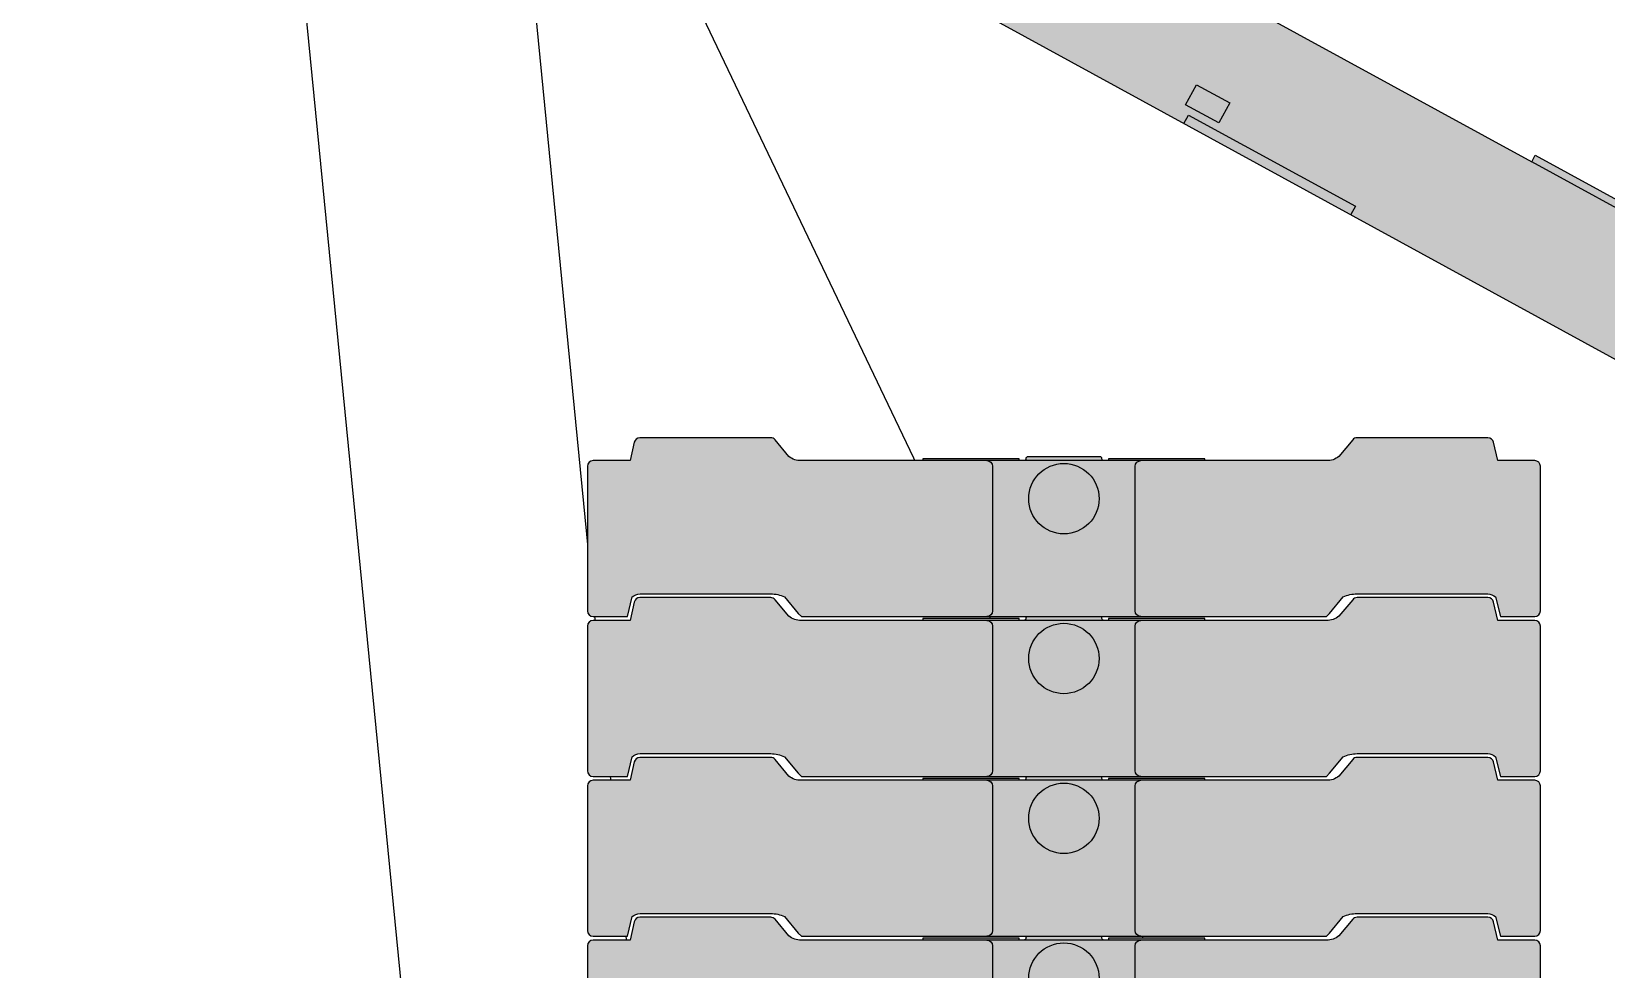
# Model space of a CAD drawing. Header units: millimetres. Extents: x -10000 to 17313, y -20500 to 26852.
# Drawn here: x -9214 to -5074, y 5241 to 7706 of the extents above; entities that cross this region are included whole.
import ezdxf
from ezdxf.enums import TextEntityAlignment as Align

# ---------------------------------------------------------------- set-up
doc = ezdxf.new("R2010")
doc.units = ezdxf.units.MM
doc.set_wipeout_variables(frame=1)
doc.layers.get('0').update_dxf_attribs({"color": 171})
doc.layers.add('Техника. Кран LR 1700', color=250, linetype='Continuous')
doc.layers.add('Техника. Кран LR 1700 Штриховка', color=7, linetype='Continuous', true_color=0xffd147)
doc.styles.add('arial', font='arial.ttf')

# ---------------------------------------------------------------- blocks, each defined once
blk = doc.blocks.new('LR 1700-1-20241005.12463')
at = {"color": 0, "linetype": 'ByBlock', "lineweight": -2, "transparency": 16777216}
blk.add_wipeout([(-1800.0225955509245, -174.99999999999818), (-1800.0225955509245, -215.0822947063334), (-1949.685073674963, -215.0822947063334), (-1949.685073674963, -174.99999999999818), (-9180.37864090479, -174.99999999999818), (-9180.378640904775, -194.99999976440085), (-9160.378640086985, -194.99999976440813), (-9160.378640086985, -220.9999997643472), (-9165.378640086987, -220.9999997643472), (-9165.378640086987, -229.8910331550096), (-9151.87665285723, -289.1764307915091), (-9151.87665285723, -289.1764307915091), (-9150.557764640076, -307.132802454812), (-9154.625592541193, -324.67200214028526), (-9163.713839110775, -340.2146699849782), (-9177.004131098387, -352.3612286879179), (-9193.299711861284, -360.0179118497035), (-9211.133206224886, -362.4952548262236), (-9228.898753846703, -359.57017924822776), (-9244.996612813735, -351.5060806552392), (-9257.977212291065, -339.02911040404706), (-9262.34016431401, -332.49999976433173), (-9279.660672389713, -302.4999997643363), (-9381.096607784202, -302.49999976435447), (-9398.417115859891, -332.49999976436084), (-9398.417115859891, -332.49999976436084), (-9409.657081093606, -346.5653448004732), (-9424.563918076556, -356.6627187463928), (-9441.795304443034, -361.8828790245043), (-9459.799598128508, -361.7557636154879), (-9476.955558750433, -356.2928189352888), (-9491.718336138763, -345.9859691147776), (-9502.758580124111, -331.7633194958089), (-9509.082145104607, -314.9055831300493), (-9510.119610302792, -296.93075585959923), (-9508.8806273167, -289.17643079163554), (-9495.378640086958, -229.8910331550578), (-9495.378640086958, -220.99999976437994), (-9500.378640086956, -220.99999976437994), (-9500.378640086972, -194.99999976443996), (-9480.378640904746, -194.99999976442905), (-9480.37864090476, -175.00000000009823), (-10658.227273911412, -175.00000000009823), (-10733.192592164181, -288.6094776599839), (-10733.192592164181, -288.6094776599839), (-10743.38870129134, -299.1706380179703), (-10756.708270198418, -305.3421721521663), (-10771.357329858827, -306.2928563825435), (-10785.36284649925, -301.894646169877), (-10796.838463043901, -292.73992201454803), (-10804.23856635876, -280.0617036708918), (-10806.566460812526, -265.5675787627706), (-10804.81773609508, -254.83963646146094), (-10780.306118301567, -175.00000000000455), (-10900.00000000003, -175.00000000000455), (-10900.00000000003, -237.50000000001182), (-10928, -237.50000000001182), (-10928, -255.5000000000109), (-10904.500000000015, -255.5000000000109), (-10904.5, -270.5000000000109), (-11142.5, -270.5000000000109), (-11142.500000000015, -255.5000000000109), (-11118, -255.5000000000109), (-11118, -237.50000000001182), (-11349.530162280586, -237.50000000001273), (-11349.5301622806, 237.49999999999454), (-10900.000000000044, 237.49999999999454), (-10900.00000000003, 211.99999999999363), (-10875.000000000015, 211.99999999999363), (-10875.000000000015, 219.99547383198296), (-10757.494588643822, 301.5312922453295), (-10754.02707132438, 297.2355317913798), (-10754.02707132438, 297.2355317913798), (-10745.5471119303, 301.8543019864401), (-10735.908430438601, 301.2724355571563), (-10728.045678810951, 295.66709111797354), (-10724.352798532826, 286.74490614502974), (-10725.954146536418, 277.222383684496), (-10732.362166607318, 269.99880920845135), (-10741.625833733673, 267.27351641462883), (-10749.77743087757, 269.227345053564), (-10749.77743087757, 269.227345053564), (-10771.21467290278, 248.30065740756345), (-10790.633900416025, 225.48892349123162), (-10807.870110819362, 200.98597157900622), (-10822.776850321387, 175.0000000001064), (-10822.776850321387, 175.0000000001064), (-8905.00000021761, 174.99999999999545), (-8905.00000021761, 220.00000000001), (-8890.000000217624, 220.00000000001), (-8890.00000021761, 229.99999999999727), (-8865.000000217624, 229.99999999999727), (-8865.000000217624, 220.00000000001), (-8850.00000021761, 220.00000000001), (-8850.00000021761, 174.99999999999818), (-7149.504835412066, 174.99999999999818), (-7149.504835412066, 195.0000000000182), (-5965.504835412067, 195.0000000000182), (-5965.504835412067, 175), (-1496.0948652052775, 175.0000000000009), (-1467.9602000000032, 280.00000000000273), (-1467.9602000000032, 305.0000000000018), (-1267.9602000000032, 305.0000000000018), (-1267.9602000000032, 280.0000000000018), (-1239.8255347947434, 175.0000000000009), (-1220.000000000001, 175.0000000000009), (-1220.000000000001, 225.00000000000364), (-1220.000000000001, 225.00000000000364), (-1217.306265632008, 239.43061137286622), (-1209.5878727702811, 251.91761105541445), (-1197.8843864206883, 260.77916603774247), (-1183.7721107534971, 264.82174255936025), (-1180.0000000000018, 265.00000000000637), (-860.0000000000018, 265.00000000000546), (-860.0000000000018, 265.00000000000546), (-845.5693886271374, 262.3062656320044), (-833.0823889445883, 254.58787277027295), (-824.2208339622612, 242.88438642067467), (-820.1782574406461, 228.77211075347986), (-820.0000000000018, 225.00000000000546), (-820.0000000000018, 175.0000000000009), (-840.0000000000018, 175.00000000000364), (-840.0000000000018, 225.00000000000364), (-840.0000000000018, 225.00000000000364), (-841.5224093497764, 232.6536686473064), (-845.8578643762703, 239.14213562373607), (-852.346331352699, 243.4775906502291), (-860.0000000000018, 245.00000000000546), (-1180.0000000000018, 245.00000000000273), (-1180.0000000000018, 245.00000000000273), (-1187.6536686473055, 243.47759065023183), (-1194.1421356237352, 239.1421356237397), (-1198.477590650231, 232.65366864730822), (-1200.0000000000018, 225.00000000000546), (-1200.0000000000018, 175.0000000000009), (-489.62903129356073, 175.0000000000009), (-489.62903129356073, 175.0000000000009), (-466.25026210449687, 177.29939188260414), (-443.7674421170759, 184.1094474799247), (-423.0421848942533, 195.16918368261668), (-404.86874857307885, 210.05475602988008), (-404.86874857307885, 210.05475602988008), (-304.76028272046915, 309.9452439701545), (-304.76028272046915, 309.9452439701545), (-284.89891712755616, 325.93626977292297), (-262.1072448701052, 337.369835496228), (-237.41435228835235, 343.7296944086738), (-211.93516935188018, 344.7286870662856), (-186.82012850040064, 340.3217070948458), (-163.20322048205617, 330.7077378264694), (-151.76921949809275, 323.7145409354698), (102.34617075309325, 148.07181140303965), (102.34617075309325, 148.07181140303965), (126.40953367370366, 128.14300525738508), (146.66421343604998, 104.35328694957843), (162.49994232183144, 77.41943390000506), (173.43959434099452, 48.15295541113301), (179.15356090159366, 17.43564212392812), (179.46968182256023, -13.807002082401596), (174.37843247080036, -44.633645258042634), (164.0332107356744, -74.11548944545757), (148.74571519438723, -101.3642550966797), (128.97655372284862, -125.55894468245606), (105.32136551187705, -145.97057911342654), (78.49287462845223, -161.98416167193045), (49.29941584306016, -173.1172076875364), (18.62057973384708, -179.03428166240428), (-12.619289126364492, -179.5571038470589), (-33.86460134842673, -176.7857142857183), (-52.67826876427171, -174.99999999999818), (-145.92275297011838, -174.99999999999818), (-145.92275297011838, -174.99999999999818), (-157.72197543940183, -176.17161952662173), (-169.06039126055384, -179.6407216959842), (-179.49519012100518, -185.2718242467081), (-188.61885155071104, -192.84501018862738), (-188.61885155071104, -192.84501018862738), (-237.30390141943826, -242.15498981139172), (-237.30390141943826, -242.15498981139172), (-251.7328712236449, -252.92418568802623), (-268.7072233389481, -258.92769463744025), (-286.69846097466143, -259.62491610535653), (-304.0865194119715, -254.9530670901704), (-319.30564866895475, -245.33283559091524), (-322.69609858059357, -242.15498981136625), (-371.38114844930624, -192.8450101886301), (-371.38114844930624, -192.8450101886301), (-380.5048098790121, -185.27182424670445), (-390.9396087394607, -179.64072169597966), (-402.27802456061454, -176.17161952661627), (-414.0772470298998, -174.99999999999818)], dxfattribs=at)
at = {"layer": 'Техника. Кран LR 1700 Штриховка', "transparency": 16777216}
h = blk.add_hatch(color=256, dxfattribs=at)
h.dxf.hatch_style = 1
edge = h.paths.add_edge_path()
edge.add_line((-414.077247029898, -174.9999999999964), (-1800.022595550923, -174.9999999999964))
edge.add_line((-1800.022595550923, -174.9999999999964), (-1800.022595550923, -215.0822947063334))
edge.add_line((-1800.022595550923, -215.0822947063334), (-1949.685073674962, -215.0822947063334))
edge.add_line((-1949.685073674962, -215.0822947063334), (-1949.685073674962, -174.9999999999964))
edge.add_line((-1949.685073674962, -174.9999999999964), (-9180.37864090479, -174.9999999999964))
edge.add_line((-9180.37864090479, -174.9999999999964), (-9180.378640904775, -194.9999997644009))
edge.add_line((-9180.378640904775, -194.9999997644009), (-9160.378640086987, -194.9999997644081))
edge.add_line((-9160.378640086987, -194.9999997644081), (-9160.378640086987, -220.9999997643463))
edge.add_line((-9160.378640086987, -220.9999997643463), (-9165.378640086987, -220.9999997643463))
edge.add_line((-9165.378640086987, -220.9999997643463), (-9165.378640086987, -229.8910331550087))
edge.add_line((-9165.378640086987, -229.8910331550087), (-9151.87665285723, -289.1764307915091))
edge.add_arc((-9210.378640086954, -302.4999997643158), 59.99999999999885, -149.9999999999817, 12.83002518844961, ccw=False)
edge.add_line((-9262.34016431401, -332.4999997643317), (-9279.660672389713, -302.4999997643354))
edge.add_line((-9279.660672389713, -302.4999997643354), (-9381.096607784202, -302.4999997643536))
edge.add_line((-9381.096607784202, -302.4999997643536), (-9398.417115859891, -332.4999997643608))
edge.add_arc((-9450.378640086961, -302.4999997643721), 59.9999999999977, 167.1699748116178, 330.0000000000112, ccw=False)
edge.add_line((-9508.8806273167, -289.1764307916346), (-9495.378640086958, -229.8910331550578))
edge.add_line((-9495.378640086958, -229.8910331550578), (-9495.378640086958, -220.999999764379))
edge.add_line((-9495.378640086958, -220.999999764379), (-9500.378640086958, -220.999999764379))
edge.add_line((-9500.378640086958, -220.999999764379), (-9500.378640086972, -194.9999997644391))
edge.add_line((-9500.378640086972, -194.9999997644391), (-9480.378640904746, -194.99999976443))
edge.add_line((-9480.378640904746, -194.99999976443), (-9480.37864090476, -175.0000000000982))
edge.add_line((-9480.37864090476, -175.0000000000982), (-10658.22727391141, -175.0000000000982))
edge.add_line((-10658.22727391141, -175.0000000000982), (-10733.19259216418, -288.6094776599839))
edge.add_arc((-10766.57925650738, -266.5792565073307), 40.00000000000328, 162.9329567320443, 326.58113914592064, ccw=False)
edge.add_line((-10804.81773609508, -254.83963646146), (-10780.30611830157, -175.0000000000036))
edge.add_line((-10780.30611830157, -175.0000000000036), (-10900.00000000003, -175.0000000000036))
edge.add_line((-10900.00000000003, -175.0000000000036), (-10900.00000000003, -237.5000000000109))
edge.add_line((-10900.00000000003, -237.5000000000109), (-10928, -237.5000000000109))
edge.add_line((-10928, -237.5000000000109), (-10928, -255.5000000000109))
edge.add_line((-10928, -255.5000000000109), (-10904.50000000001, -255.5000000000109))
edge.add_line((-10904.50000000001, -255.5000000000109), (-10904.5, -270.5000000000109))
edge.add_line((-10904.5, -270.5000000000109), (-11142.5, -270.5000000000109))
edge.add_line((-11142.5, -270.5000000000109), (-11142.50000000001, -255.5000000000109))
edge.add_line((-11142.50000000001, -255.5000000000109), (-11118, -255.5000000000109))
edge.add_line((-11118, -255.5000000000109), (-11118, -237.5000000000109))
edge.add_line((-11118, -237.5000000000109), (-11349.53016228059, -237.5000000000127))
edge.add_line((-11349.53016228059, -237.5000000000127), (-11349.5301622806, 237.4999999999945))
edge.add_line((-11349.5301622806, 237.4999999999945), (-10900.00000000004, 237.4999999999945))
edge.add_line((-10900.00000000004, 237.4999999999945), (-10900.00000000003, 211.9999999999927))
edge.add_line((-10900.00000000003, 211.9999999999927), (-10875.00000000001, 211.9999999999927))
edge.add_line((-10875.00000000001, 211.9999999999927), (-10875.00000000001, 219.995473831983))
edge.add_line((-10875.00000000001, 219.995473831983), (-10757.49458864382, 301.5312922453304))
edge.add_line((-10757.49458864382, 301.5312922453304), (-10754.02707132438, 297.2355317913807))
edge.add_arc((-10741.74136140784, 284.7731350778022), 17.49999999999908, -117.33575304311199, 134.5909490805869, ccw=False)
edge.add_arc((-10533.71366733918, 26.44874203074156), 325.0000000001363, 131.6678719584491, 152.80110371402)
edge.add_line((-10822.77685032139, 175.0000000001055), (-8905.00000021761, 174.9999999999964))
edge.add_line((-8905.00000021761, 174.9999999999964), (-8905.00000021761, 220.0000000000109))
edge.add_line((-8905.00000021761, 220.0000000000109), (-8890.000000217624, 220.0000000000109))
edge.add_line((-8890.000000217624, 220.0000000000109), (-8890.00000021761, 229.9999999999982))
edge.add_line((-8890.00000021761, 229.9999999999982), (-8865.000000217624, 229.9999999999982))
edge.add_line((-8865.000000217624, 229.9999999999982), (-8865.000000217624, 220.0000000000109))
edge.add_line((-8865.000000217624, 220.0000000000109), (-8850.00000021761, 220.0000000000109))
edge.add_line((-8850.00000021761, 220.0000000000109), (-8850.00000021761, 174.9999999999982))
edge.add_line((-8850.00000021761, 174.9999999999982), (-7149.504835412066, 174.9999999999982))
edge.add_line((-7149.504835412066, 174.9999999999982), (-7149.504835412066, 195.0000000000182))
edge.add_line((-7149.504835412066, 195.0000000000182), (-5965.504835412066, 195.0000000000182))
edge.add_line((-5965.504835412066, 195.0000000000182), (-5965.504835412066, 175))
edge.add_line((-5965.504835412066, 175), (-1496.094865205276, 175.0000000000018))
edge.add_line((-1496.094865205276, 175.0000000000018), (-1467.960200000001, 280.0000000000036))
edge.add_line((-1467.960200000001, 280.0000000000036), (-1467.960200000001, 305.0000000000018))
edge.add_line((-1467.960200000001, 305.0000000000018), (-1267.960200000001, 305.0000000000036))
edge.add_line((-1267.960200000001, 305.0000000000036), (-1267.960200000001, 280.0000000000018))
edge.add_line((-1267.960200000001, 280.0000000000018), (-1239.825534794742, 175.0000000000018))
edge.add_line((-1239.825534794742, 175.0000000000018), (-1220, 175.0000000000018))
edge.add_line((-1220, 175.0000000000018), (-1220, 225.0000000000036))
edge.add_arc((-1180.000000000014, 225.0000000000209), 39.99999999998636, 89.99999999998039, 180.0000000000248, ccw=False)
edge.add_line((-1180, 265.0000000000073), (-860, 265.0000000000055))
edge.add_arc((-860, 225.0000000000055), 40, 0, 90, ccw=False)
edge.add_line((-820, 225.0000000000055), (-820, 175.0000000000018))
edge.add_line((-820, 175.0000000000018), (-840, 175.0000000000036))
edge.add_line((-840, 175.0000000000036), (-840, 225.0000000000036))
edge.add_arc((-860.0000000000009, 225.0000000000045), 20.00000000000091, 359.9999999999974, 449.9999999999974)
edge.add_line((-860, 245.0000000000055), (-1180, 245.0000000000036))
edge.add_arc((-1180.000000000015, 225.0000000000182), 19.99999999998545, 89.99999999995832, 180.0000000000364)
edge.add_line((-1200, 225.0000000000055), (-1200, 175.0000000000018))
edge.add_line((-1200, 175.0000000000018), (-489.6290312935598, 175.0000000000018))
edge.add_arc((-489.6290312935437, 294.9999999999582), 119.9999999999563, 269.9999999999923, 314.9375536260562)
edge.add_line((-404.868748573077, 210.0547560298801), (-304.7602827204682, 309.9452439701545))
edge.add_arc((-220.0000000000048, 224.9999999999632), 120.0000000000343, 55.348050736280925, 134.9375536260169, ccw=False)
edge.add_line((-151.7692194980918, 323.7145409354707), (102.3461707530951, 148.0718114030387))
edge.add_arc((-1.318767317570746e-11, 5.091038701721118e-12), 179.9999999999999, -100.84406256368271, 55.34805073617707, ccw=False)
edge.add_line((-33.86460134842491, -176.7857142857174), (-52.67826876426989, -174.9999999999964))
edge.add_line((-52.67826876426989, -174.9999999999964), (-145.9227529701166, -174.9999999999982))
edge.add_arc((-145.9227529701191, -235.0000000000029), 60.00000000000469, 89.99999999999756, 135.3653792667823)
edge.add_line((-188.6188515507092, -192.8450101886283), (-237.3039014194364, -242.1549898113917))
edge.add_arc((-280.000000000002, -199.9999999999964), 60.00000000000181, 224.6346207332141, 315.3653792667517, ccw=False)
edge.add_line((-322.6960985805927, -242.1549898113662), (-371.3811484493053, -192.8450101886301))
edge.add_arc((-414.077247029867, -234.9999999999244), 59.99999999992805, 44.6346207331822, 90.00000000002959)
edge = h.paths.add_edge_path(flags=16)
edge.add_arc((-9210.378640086958, -302.4999997643372), 25.00000000000183, 0, 360)
edge = h.paths.add_edge_path(flags=16)
edge.add_arc((-9450.378640086972, -302.4999997643699), 25.00000000000001, 0, 360)
at = {"color": 0, "linetype": 'ByBlock', "lineweight": -2, "transparency": 16777216}
for points in [[(-1949.685073674962, -174.9999999999964), (-9180.37864090479, -174.9999999999964)], [(-8850.00000021761, 174.9999999999982), (-7149.504835412066, 174.9999999999982), (-7149.504835412066, 195.0000000000182), (-5965.504835412066, 195.0000000000182), (-5965.504835412066, 175), (-1496.094865205276, 175.0000000000018)], [(-5965.504835412066, 175), (-7149.504835412066, 174.9999999999982)], [(-8000.000000000015, -175.0000000000018), (-8000.000000000015, -150), (-7499.999998956497, -150), (-7499.999998956497, -175.0000000000018)]]:
    blk.add_lwpolyline(points, dxfattribs=at)
blk.add_lwpolyline([(-8019.999999478256, -70), (-7919.999999478256, -70), (-7919.999999478256, -130.0000000000018), (-8019.999999478256, -130.0000000000018)], close=True, dxfattribs=at)
blk = doc.blocks.new('LR 1700-1-20241005.105725')
at = {"color": 0, "linetype": 'ByBlock', "lineweight": -2, "transparency": 16777216}
blk.add_lwpolyline([(-1680.259735349988, 4166.999999995114), (-2038.004506785583, 4166.999999997177, 0.4931454260341085), (-2086.300798100288, 4104.059047741903), (-2060.287765297791, 4006.977087664065, 0.5754606552634847), (-2160.179999918197, 3972.74634714055, 5.551115123125783e-17), (-2216.316244941991, 4093.130913085501, 0.291473419584236), (-2261.631634293546, 4121.999999998465), (-2594.400749610097, 4122.000000000382, 0.2446984432303995), (-2635.358351824834, 4100.678821817935), (-2714.856967039188, 3987.143032960794, -0.2264287811185234), (-2694.644660940656, 3997.000000000004), (-2684.999999999985, 3997.000000000004, -0.4142135623729885), (-2674.999999999985, 3987.000000000004), (-2674.999999999985, 3937.000000000004, 0.6716605987851995), (-2546.45962136786, 3884.479262610575, -0.1811082790099821), (-2540.103569638595, 3887.445822318248), (-2182.334366376468, 3915.533340065347), (-2160.179999918197, 3972.74634714055, -0.5775780462283553), (-2060.287765297791, 4006.977087664065, -0.1200819515472363), (-2044.048349431614, 3983.665936364541), (-2022.523887648204, 3928.079639793006), (-1771.135226119644, 3947.81550142593, 0.1786271691858363)], format="xyb", dxfattribs=at)
blk = doc.blocks.new('LR 1700-1-20241005.122923')
at = {"color": 0, "linetype": 'ByBlock', "lineweight": -2, "transparency": 16777216}
blk.add_wipeout([(1252.50140201558, 85.00083440006802), (1251.357893881596, 90.74078383178085), (1248.1054105410365, 95.60658103783976), (1243.23882460077, 98.85788410232158), (1237.4985979843918, 99.99999999999977), (1140.3221765975034, 99.99999999999977), (1129.1190805653898, 148.31076757703067), (1129.1190805653898, 148.31076757703067), (1127.2027394064253, 152.96376067829374), (1123.8545534128457, 156.72040263492727), (1119.4518308560466, 159.15735612767116), (1114.490716108092, 159.99999999999977), (1114.490716108092, 160.00000000000045), (770.6250966038937, 160.00000000000045), (770.6250966038937, 160.00000000000045), (767.3661492299103, 159.64188406372932), (764.2628585225299, 158.584258517664), (761.463487063064, 156.87765239962368), (759.1017774099021, 154.60360039398142), (722.8666633053947, 111.12146339402557), (722.8666633053947, 111.12146339402557), (715.5897660005187, 106.04806897609183), (707.4914741515747, 102.42726320458814), (698.8583629347403, 100.38717594581658), (689.9959332400905, 99.99999999999977), (689.9959332400905, 99.99999999999977), (371.6294718225984, 99.99999999999977), (371.6294718225984, 99.99999999999977), (371.24666049215205, 100.07631188048799), (370.9221922314959, 100.29331041884393), (370.70546439200433, 100.61795955469825), (370.6294718225982, 101.00083440006824), (370.6294718225982, 101.00083440006824), (370.6294718225982, 104.00083440006779), (370.6294718225982, 104.00083440006779), (370.55322345703354, 104.38332641943248), (370.33640579387605, 104.70752398122431), (370.01202735688616, 104.92407094551731), (369.6294718225983, 105), (369.6294718225983, 105), (118.37637914948591, 105), (118.37637914948591, 105), (118.02250375651477, 104.90490748796105), (117.73195585296205, 104.68163121215571), (117.54896872349309, 104.36416296170387), (117.50140049989587, 104.00083440006779), (117.50140049989587, 104.00083440006779), (117.50140049989587, 101.00083440006824), (117.50140049989587, 101.00083440006824), (117.42528003241044, 100.61815096770101), (117.208507281086, 100.29372761887794), (116.88408393226287, 100.07695486755347), (116.50140049989587, 100.00083440006779), (105.00040143990209, 100.00083440006779), (105.00040143990209, 100.00083440006779), (103.0881502722642, 100.38103618959576), (101.46677377249813, 101.4638086379423), (100.38290133680808, 103.08445001469522), (100.00140201591437, 104.99644274403545), (100.00140201591441, 104.99644274403545), (100.00140201591441, 104.99644274403545), (99.62157442170185, 106.91052271224498), (98.5381727410165, 108.5335482586604), (96.91613508343684, 109.6184284195167), (95.00240201558351, 110), (-95.0024020155832, 110), (-95.0024020155832, 110), (-96.9161350834365, 109.6184284195167), (-98.53817274101618, 108.5335482586604), (-99.62157442170151, 106.91052271224498), (-100.00140201591404, 104.99644274403545), (-100.00140201591404, 104.99644274403545), (-100.38290133680778, 103.08445001469522), (-101.46677377249779, 101.4638086379423), (-103.08815027226389, 100.38103618959576), (-105.00040143990175, 100.00083440006779), (-105.00040143990175, 100.00083440006779), (-116.50140049989555, 100.00083440006779), (-116.50140049989555, 100.00083440006779), (-116.88408393226253, 100.07695486755347), (-117.20850728108567, 100.29372761887794), (-117.42528003241011, 100.61815096770101), (-117.50140049989552, 101.00083440006824), (-117.50140049989552, 104.00083440006779), (-117.50140049989552, 104.00083440006779), (-117.54896872349273, 104.36416296170387), (-117.73195585296173, 104.68163121215571), (-118.0225037565144, 104.90490748796105), (-118.37637914948557, 105), (-118.37637914948557, 105), (-369.62947182259796, 105), (-369.62947182259796, 105), (-370.0120273568856, 104.92407094551731), (-370.33640579387577, 104.70752398122431), (-370.5532234570332, 104.38332641943248), (-370.62947182259796, 104.00083440006779), (-370.62947182259796, 104.00083440006779), (-370.62947182259796, 101.00083440006824), (-370.62947182259796, 101.00083440006824), (-370.7054643920041, 100.61795955469825), (-370.92219223149556, 100.29331041884393), (-371.2466604921517, 100.07631188048799), (-371.62947182259813, 99.99999999999977), (-371.62947182259813, 99.99999999999977), (-689.9959332400903, 99.99999999999977), (-689.9959332400903, 99.99999999999977), (-698.8583629347401, 100.38717594581658), (-707.4914741515742, 102.42726320458814), (-715.5897660005186, 106.04806897609183), (-722.8666633053945, 111.12146339402557), (-722.8666633053945, 111.12146339402557), (-759.1017774099017, 154.60360039398142), (-759.1017774099017, 154.60360039398142), (-761.4634870630637, 156.87765239962368), (-764.2628585225295, 158.584258517664), (-767.3661492299101, 159.64188406372932), (-770.6250966038933, 160.00000000000045), (-1114.490716108092, 160.00000000000045), (-1114.490716108092, 160.00000000000045), (-1119.4518308560462, 159.15735612767116), (-1123.8545534128452, 156.72040263492772), (-1127.202739406425, 152.96376067829374), (-1129.1190805653896, 148.31076757703067), (-1129.1190805653896, 148.31076757703067), (-1140.3221765975031, 99.99999999999977), (-1237.4985979843914, 99.99999999999977), (-1237.4985979843914, 99.99999999999977), (-1243.238765874528, 98.8581218662921), (-1248.105205122743, 95.60678642948619), (-1251.3572660684163, 90.74083198201902), (-1252.5, 85.00083440006802), (-1252.5, 85.00083440006802), (-1252.5, -295), (-1252.5, -295), (-1251.3581929876684, -300.74025148547594), (-1248.1066017177973, -305.6066017177975), (-1243.240251485476, -308.8581929876682), (-1237.5, -310), (-1147.2390520061892, -310), (-1134.6169187841006, -258.25809711497277), (-1134.6169187841006, -258.25809711497277), (-1129.9843716869752, -255.11615933263283), (-1124.9535983351607, -252.66186001962046), (-1119.6259825657432, -250.94466001710498), (-1114.1088904020871, -249.99916559993312), (-1114.1088904020871, -249.99916559993312), (-770.6250966038933, -249.99916559993312), (-770.6250966038933, -249.99916559993312), (-761.2730830128421, -250.61907353799052), (-752.0375383265209, -252.21568194515817), (-743.0201817938197, -254.7714059562802), (-734.3203295638814, -258.25809711497277), (-698.0852154221939, -301.7402340851197), (-689.995933240818, -310), (689.9959332408183, -310), (698.0852154221941, -301.7402340851197), (734.3203295638817, -258.25809711497277), (734.3203295638817, -258.25809711497277), (743.02018179382, -254.7714059562802), (752.0375383265211, -252.21568194515817), (761.2730830128424, -250.61907353799052), (770.6250966038937, -249.99916559993312), (1114.1088904020874, -249.99916559993312), (1114.1088904020874, -249.99916559993312), (1119.6259825657437, -250.94466001710498), (1124.953598335161, -252.66186001962046), (1129.9843716869755, -255.11615933263283), (1134.6169187841008, -258.25809711497277), (1147.2390520061895, -310), (1237.5000000000002, -310), (1237.5000000000002, -310), (1243.2402514854762, -308.8581929876682), (1248.1066017177977, -305.6066017177975), (1251.3581929876686, -300.74025148547594), (1252.5000000000002, -295), (1252.5000000000002, 85.00083440006802)], dxfattribs=at)
at = {"layer": 'Техника. Кран LR 1700 Штриховка', "true_color": 0xadadad, "transparency": 16777216}
h = blk.add_hatch(color=253, dxfattribs=at)
h.dxf.hatch_style = 1
edge = h.paths.add_edge_path(flags=16)
edge.add_line((202.5014020155795, 100.000834400068), (-202.5014020155795, 100.000834400068))
edge.add_arc((-202.5014020155941, 85.00083440005346), 15.00000000001455, 5.559286364587024e-11, 89.99999999994441, ccw=False)
edge.add_line((-187.5014020155795, 85.00083440006802), (-187.5014020155795, -294.9991655999329))
edge.add_arc((-202.5028265212473, -294.9985755503621), 15.00142451727197, 270.00544069416105, 359.99774639067925, ccw=False)
edge.add_line((-202.5014020155795, -310), (202.5014020155795, -310))
edge.add_arc((202.5028265212473, -294.9985755503621), 15.00142451727198, 180.0022536093207, 269.99455930583895, ccw=False)
edge.add_line((187.5014020155795, -294.9991655999329), (187.5014020155795, 85.00083440006802))
edge.add_arc((202.5014020155941, 85.00083440005346), 15.00000000001455, 90.00000000005548, 179.9999999999444, ccw=False)
edge = h.paths.add_edge_path()
edge.add_arc((1237.49693930494, 84.99553644570766), 15.0044636459723, 0.02023067524245825, 89.9936661959675)
edge.add_line((1237.498597984391, 100), (1140.322176597503, 100))
edge.add_line((1140.322176597503, 100), (1129.11908056539, 148.3107675770307))
edge.add_arc((1114.496729006737, 145.0096537177476), 14.9903474881934, 12.72171805415551, 90.02298237078926)
edge.add_line((1114.490716108092, 160), (770.6250966038933, 160))
edge.add_arc((770.624205866571, 145.0004171973352), 14.99958282911267, 89.99659753942235, 140.1910264395031)
edge.add_line((759.1017774099018, 154.6036003939817), (722.8666633053945, 111.1214633940253))
edge.add_arc((692.3780809212332, 147.0965887820317), 47.15679487071374, 267.10444436152295, 310.2809642414413, ccw=False)
edge.add_line((689.9959332400904, 100), (371.6294718225981, 100))
edge.add_arc((371.6298890226199, 101.0004172000217), 1.000417287013362, 179.9761061680281, 269.9761061694345, ccw=False)
edge.add_line((370.6294718225981, 101.000834400068), (370.6294718225981, 104.000834400068))
edge.add_arc((369.6298890226444, 104.0004172000463), 0.9995828870179626, 0.0239137758982557, 90.02391377730581)
edge.add_line((369.6294718225981, 105), (118.3763791494857, 105))
edge.add_arc((118.4384726231046, 104.0629278765982), 0.9391271287332988, 93.79106420151828, 183.7910643795255)
edge.add_line((117.5014004998957, 104.000834400068), (117.5014004998957, 101.000834400068))
edge.add_arc((116.501400499908, 101.0008344000557), 0.9999999999877218, -90.0000000007035, 7.0349415182136e-10, ccw=False)
edge.add_line((116.5014004998957, 100.000834400068), (105.0004014399019, 100.000834400068))
edge.add_arc((105.0004014398989, 104.999834975006), 4.999000574938023, 180.0388798780378, 270.00000000003405, ccw=False)
edge.add_arc((95.00012368651745, 104.9987216703311), 5.001278848614487, 359.9738921049925, 449.9738989469924)
edge.add_line((95.00240201558336, 110), (-95.00240201558336, 110))
edge.add_arc((-95.00012368651745, 104.9987216703311), 5.001278848614493, 90.02610105300755, 180.0261078950075)
edge.add_arc((-105.0004014398989, 104.999834975006), 4.999000574938014, 269.99999999996595, 359.96112012196215, ccw=False)
edge.add_line((-105.0004014399019, 100.000834400068), (-116.5014004998957, 100.000834400068))
edge.add_arc((-116.501400499908, 101.0008344000557), 0.9999999999877218, 179.9999999992965, 270.0000000007035, ccw=False)
edge.add_line((-117.5014004998957, 101.000834400068), (-117.5014004998957, 104.000834400068))
edge.add_arc((-118.4384726231046, 104.0629278765982), 0.9391271287332992, 356.2089356204745, 446.2089357984817)
edge.add_line((-118.3763791494857, 105), (-369.6294718225981, 105))
edge.add_arc((-369.6298890226444, 104.0004172000463), 0.9995828870179728, 89.97608622269418, 179.9760862241017)
edge.add_line((-370.6294718225981, 104.000834400068), (-370.6294718225981, 101.000834400068))
edge.add_arc((-371.6298890226199, 101.0004172000217), 1.000417287013372, -89.9761061694345, 0.023893831971975033, ccw=False)
edge.add_line((-371.6294718225981, 100), (-689.9959332400904, 100))
edge.add_arc((-692.3780809212332, 147.0965887820317), 47.15679487071372, 229.7190357585587, 272.89555563847705, ccw=False)
edge.add_line((-722.8666633053945, 111.1214633940253), (-759.1017774099018, 154.6036003939817))
edge.add_arc((-770.624205866571, 145.0004171973352), 14.99958282911266, 39.80897356049689, 90.00340246057765)
edge.add_line((-770.6250966038933, 160), (-1114.490716108092, 160))
edge.add_arc((-1114.496729006737, 145.0096537177476), 14.99034748819348, 89.97701762921075, 167.2782819458445)
edge.add_line((-1129.11908056539, 148.3107675770307), (-1140.322176597503, 100))
edge.add_line((-1140.322176597503, 100), (-1237.498597984391, 100))
edge.add_arc((-1237.497931062322, 84.99793079615417), 15.00206921866996, 90.00254710328974, 179.9889105797171)
edge.add_line((-1252.5, 85.00083440006802), (-1252.5, -295))
edge.add_arc((-1237.499999999997, -294.9999999999968), 15.00000000000318, 180.0000000000122, 269.9999999999878)
edge.add_line((-1237.5, -310), (-1147.239052006189, -310))
edge.add_line((-1147.239052006189, -310), (-1134.616918784101, -258.2580971149728))
edge.add_arc((-1110.223963246629, -289.2375083225774), 39.43019399677008, 95.65433800521248, 128.216629615222, ccw=False)
edge.add_line((-1114.108890402087, -249.9991655999329), (-770.6250966038933, -249.9991655999329))
edge.add_arc((-771.8478147960553, -339.2980691661883), 89.3072741601311, 65.1523830081016, 89.21553108141688, ccw=False)
edge.add_line((-734.3203295638814, -258.2580971149728), (-698.0852154221939, -301.7402340851195))
edge.add_line((-698.0852154221939, -301.7402340851195), (-689.995933240818, -310))
edge.add_line((-689.995933240818, -310), (689.995933240818, -310))
edge.add_line((689.995933240818, -310), (698.0852154221939, -301.7402340851195))
edge.add_line((698.0852154221939, -301.7402340851195), (734.3203295638814, -258.2580971149728))
edge.add_arc((771.8478147960553, -339.2980691661883), 89.30727416013112, 90.78446891858312, 114.8476169918984, ccw=False)
edge.add_line((770.6250966038933, -249.9991655999329), (1114.108890402087, -249.9991655999329))
edge.add_arc((1110.223963246629, -289.2375083225774), 39.43019399677006, 51.78337038477798, 84.34566199478752, ccw=False)
edge.add_line((1134.616918784101, -258.2580971149728), (1147.239052006189, -310))
edge.add_line((1147.239052006189, -310), (1237.5, -310))
edge.add_arc((1237.499999999997, -294.9999999999968), 15.00000000000318, 270.0000000000122, 359.9999999999878)
edge.add_line((1252.5, -295), (1252.5, 85.00083440006802))
edge.add_line((1252.5, 85.00083440006802), (1252.50140201558, 85.00083440006802))
at = {"layer": 'Техника. Кран LR 1700 Штриховка', "true_color": 0x848484, "transparency": 16777216}
h = blk.add_hatch(color=252, dxfattribs=at)
h.dxf.hatch_style = 1
edge = h.paths.add_edge_path()
edge.add_line((202.5014020155795, 100.000834400068), (-202.5014020155795, 100.000834400068))
edge.add_arc((-202.5014020155941, 85.00083440005346), 15.00000000001455, 5.559286364587024e-11, 89.99999999994441, ccw=False)
edge.add_line((-187.5014020155795, 85.00083440006802), (-187.5014020155795, -294.9991655999329))
edge.add_arc((-202.5028265212473, -294.9985755503621), 15.00142451727197, 270.00544069416105, 359.99774639067925, ccw=False)
edge.add_line((-202.5014020155795, -310), (202.5014020155795, -310))
edge.add_arc((202.5028265212473, -294.9985755503621), 15.00142451727198, 180.0022536093207, 269.99455930583895, ccw=False)
edge.add_line((187.5014020155795, -294.9991655999329), (187.5014020155795, 85.00083440006802))
edge.add_arc((202.5014020155941, 85.00083440005346), 15.00000000001455, 90.00000000005548, 179.9999999999444, ccw=False)
edge = h.paths.add_edge_path(flags=16)
edge.add_arc((0, 0), 92.50083441069182, 0, 360)
at = {"layer": 'Техника. Кран LR 1700 Штриховка', "true_color": 0xadadad, "transparency": 16777216}
h = blk.add_hatch(color=253, dxfattribs=at)
h.dxf.hatch_style = 1
edge = h.paths.add_edge_path()
edge.add_arc((0, 0), 92.50083441069182, 0, 360)
at = {"color": 0, "linetype": 'ByBlock', "lineweight": -2, "transparency": 16777216}
for points in [[(1252.50140201558, 85.00083440006802, 0.414077772574865), (1237.498597984391, 100), (1140.322176597503, 100), (1129.11908056539, 148.3107675770307, 0.3506911321357522), (1114.490716108092, 160), (770.6250966038933, 160, 0.2225848818527533), (759.1017774099018, 154.6036003939817), (722.8666633053945, 111.1214633940253, -0.1906540247934385), (689.9959332400904, 100), (371.6294718225981, 100, -0.4142135623802874), (370.6294718225981, 101.000834400068), (370.6294718225981, 104.000834400068, 0.4142135623802874), (369.6294718225981, 105), (118.3763791494857, 105, 0.4142135632830564), (117.5014004998957, 104.000834400068), (117.5014004998957, 101.000834400068, -0.4142135623802874), (116.5014004998957, 100.000834400068), (105.0004014399019, 100.000834400068, -0.4140148243041887), (100.0014020159142, 104.9964427440354, 0.4142135973490642), (95.00240201558336, 110), (-95.00240201558336, 110, 0.4142135973490642), (-100.0014020159142, 104.9964427440354, -0.4140148243041887), (-105.0004014399019, 100.000834400068), (-116.5014004998957, 100.000834400068, -0.4142135623802874), (-117.5014004998957, 101.000834400068), (-117.5014004998957, 104.000834400068, 0.4142135632830564), (-118.3763791494857, 105), (-369.6294718225981, 105, 0.4142135623802874), (-370.6294718225981, 104.000834400068), (-370.6294718225981, 101.000834400068, -0.4142135623802874), (-371.6294718225981, 100), (-689.9959332400904, 100, -0.1906540247934385), (-722.8666633053945, 111.1214633940253), (-759.1017774099018, 154.6036003939817, 0.2225848818527533), (-770.6250966038933, 160), (-1114.490716108092, 160, 0.3506911321357522), (-1129.11908056539, 148.3107675770307), (-1140.322176597503, 100), (-1237.498597984391, 100, 0.4141438548503631), (-1252.5, 85.00083440006802), (-1252.5, -295, 0.4142135623729707), (-1237.5, -310), (-1147.239052006189, -310), (-1134.616918784101, -258.2580971149728, -0.1430436227715721), (-1114.108890402087, -249.9991655999329), (-770.6250966038933, -249.9991655999329, -0.1053828226021361), (-734.3203295638814, -258.2580971149728), (-698.0852154221939, -301.7402340851195), (-689.995933240818, -310), (689.995933240818, -310), (698.0852154221939, -301.7402340851195), (734.3203295638814, -258.2580971149728, -0.1053828226021361), (770.6250966038933, -249.9991655999329), (1114.108890402087, -249.9991655999329, -0.1430436227715721), (1134.616918784101, -258.2580971149728), (1147.239052006189, -310), (1237.5, -310, 0.4142135623729707), (1252.5, -295), (1252.5, 85.00083440006802)], [(202.5014020155795, 100.000834400068), (-202.5014020155795, 100.000834400068, -0.4142135623725268), (-187.5014020155795, 85.00083440006802), (-187.5014020155795, -294.9991655999329, -0.414174230017476), (-202.5014020155795, -310), (202.5014020155795, -310, -0.414174230017476), (187.5014020155795, -294.9991655999329), (187.5014020155795, 85.00083440006802, -0.4142135623725268)]]:
    blk.add_lwpolyline(points, format="xyb", close=True, dxfattribs=at)
blk.add_lwpolyline([(371.6294718225981, 100.000834400068), (-371.6294718225981, 100.000834400068)], dxfattribs=at)
blk.add_circle((0, 0), 92.50083441069182, dxfattribs=at)
blk = doc.blocks.new('*U324')
at = {"color": 0, "linetype": 'ByBlock', "lineweight": -2, "transparency": 16777216}
blk.add_lwpolyline([(-5402.866774241615, 3465.586184353189), (-8022.872788302059, 8945.042128545569)], dxfattribs=at)
blk.add_lwpolyline([(-8171.890837817614, 4492.085862057411), (-8592.78114974841, 8787.814908325132), (-7995.642075603992, 8846.337776760838), (-7574.751763673191, 4550.608730493115)], close=True, dxfattribs=at)
at = {"color": 0, "linetype": 'ByBlock', "lineweight": -2, "transparency": 16777216, "rotation": 331.3337745340035}
blk.add_blockref('LR 1700-1-20241005.12463', (918.7938524157184, 3780.15959713348), dxfattribs=at)
at = {"color": 0, "linetype": 'ByBlock', "lineweight": -2, "transparency": 16777216}
for name, p in [('LR 1700-1-20241005.122923', (-6500, 5218)), ('LR 1700-1-20241005.105725', (0, 0))]:
    blk.add_blockref(name, p, dxfattribs=at)
blk.add_blockref('LR 1700-1-20241005.122923', (-6500, 5638), dxfattribs=at)
at = {"layer": 'Defpoints', "color": 250, "linetype": 'ByBlock', "lineweight": -2, "transparency": 16777216, "style": 'arial', "width": 0.8}
blk.add_attdef('МАРКА', text='', height=250, dxfattribs=at).set_placement((-4103.488560418519, 3624.222506781984), align=Align.MIDDLE_CENTER)
at = {"color": 0, "linetype": 'ByBlock', "lineweight": -2, "transparency": 16777216}
blk.add_blockref('LR 1700-1-20241005.122923', (-6500, 6058), dxfattribs=at)
blk.add_blockref('LR 1700-1-20241005.122923', (-6500, 6478), dxfattribs=at)

msp = doc.modelspace()

# ---------------------------------------------------------------- block references
at = {"layer": 'Техника. Кран LR 1700'}
msp.add_blockref('*U324', (0, -1.13686837721616e-13), dxfattribs=at)

doc.saveas('drawing.dxf')
